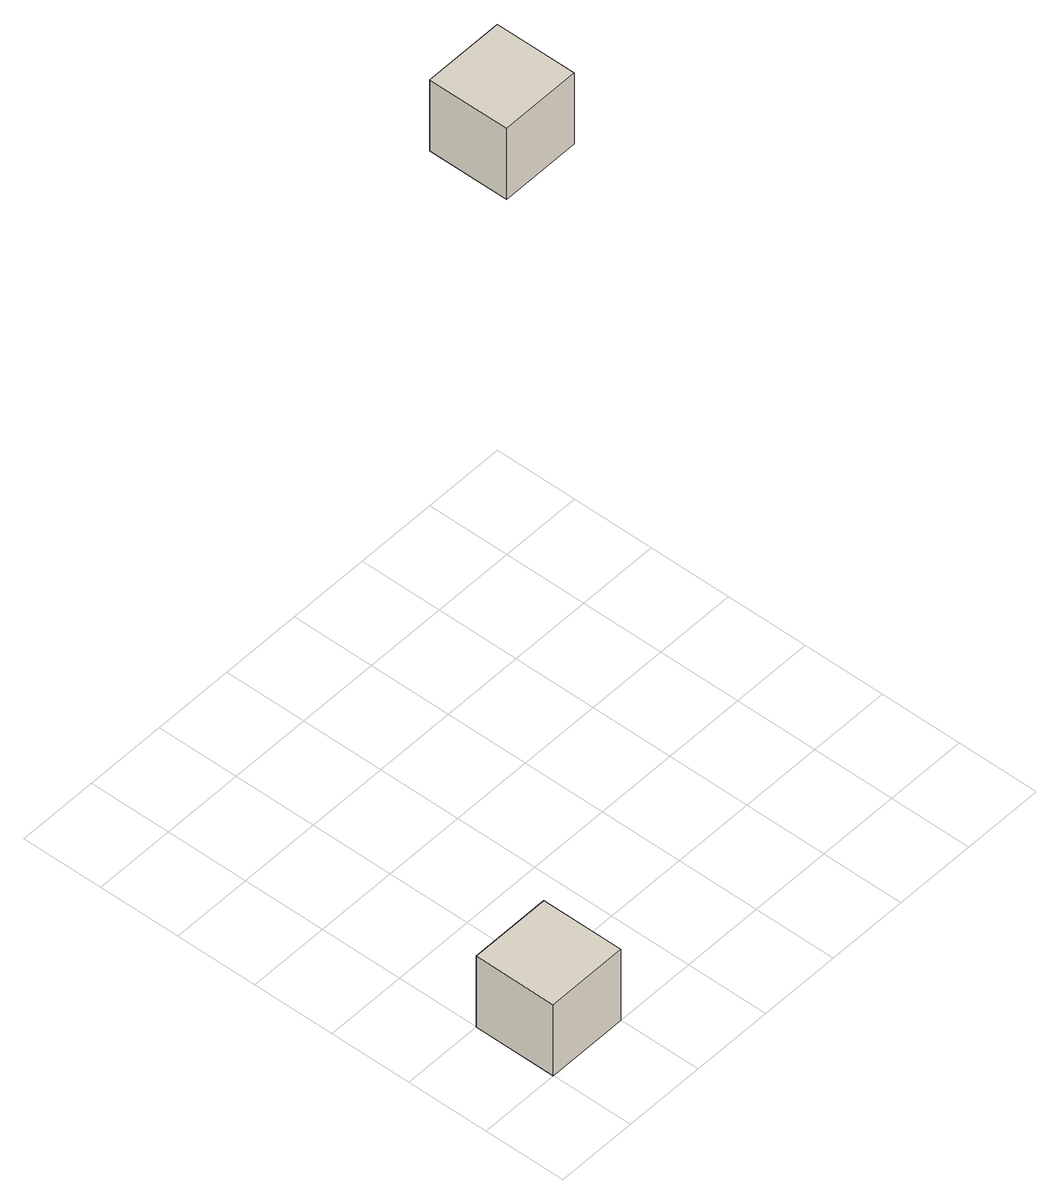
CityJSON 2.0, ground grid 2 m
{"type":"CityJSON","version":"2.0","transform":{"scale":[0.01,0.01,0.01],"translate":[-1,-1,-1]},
"CityObjects":{
"building1":{"type":"Building","geometry":[{"type":"MultiSurface","lod":"2","boundaries":[[[0,1,2,3]],[[4,5,6,7]],[[7,6,2,1]],[[4,7,1,0]],[[0,3,5,4]],[[6,5,3,2]]]}]},
"building2":{"type":"Building","geometry":[{"type":"MultiSurface","lod":"2","boundaries":[[[8,9,10,11]],[[12,13,14,15]],[[15,14,10,9]],[[12,15,9,8]],[[8,11,13,12]],[[14,13,11,10]]]}]}
},
"vertices":[
[200,200,0],[200,0,0],[0,0,0],[0,200,0],[200,200,200],[0,200,200],[0,0,200],[200,0,200],
[1200,1200,1000],[1200,1000,1000],[1000,1000,1000],[1000,1200,1000],[1200,1200,1200],[1000,1200,1200],[1000,1000,1200],[1200,1000,1200]
]}
